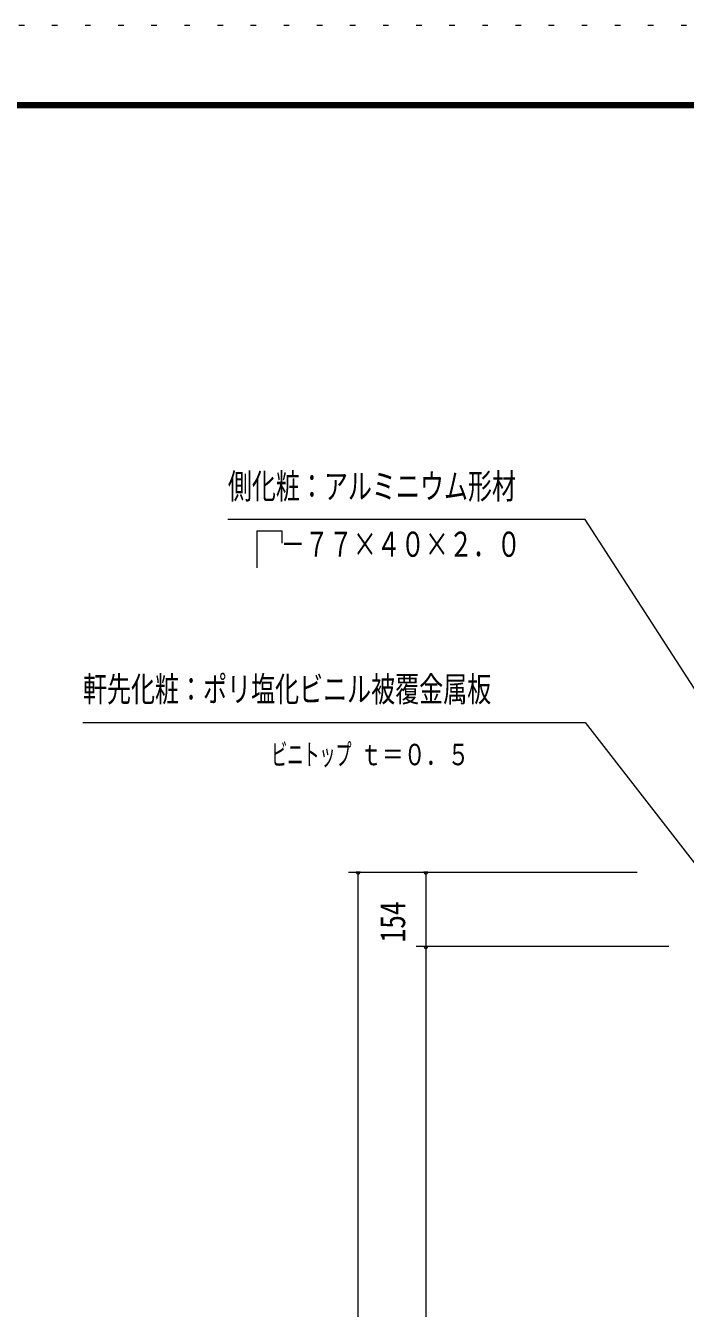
# Model space of a CAD drawing. Units: millimetres, scale not verified. Extents: x -32624 to 32629, y -14700 to 14700.
# Drawn here: x 10558 to 15340, y 5408 to 14700 of the extents above; entities that cross this region are included whole.
import ezdxf
from ezdxf.enums import TextEntityAlignment as Align

# ---------------------------------------------------------------- set-up
doc = ezdxf.new("R2010")
doc.units = ezdxf.units.MM
doc.header["$LTSCALE"] = 80
doc.linetypes.add('USER4', pattern=[3, 0.5, -2.5])
for name, color, linetype, lineweight in [('0-A_2-5DIM', 3, 'Continuous', 18), ('0-C_F-F', 5, 'Continuous', 18), ('0-D_F-E_J_ADD', 5, 'USER4', 18)]:
    doc.layers.add(name, color=color, linetype=linetype, lineweight=lineweight)
doc.styles.add('ＭＳ ゴシック', font='')
doc.styles.get('ＭＳ ゴシック').set_extended_font_data('MS Gothic')

msp = doc.modelspace()

# ---------------------------------------------------------------- linework, layer by layer
at = {"layer": '0-A_2-5DIM'}
for p, q in [((12233.49, 11040.92), (12233.49, 10772.9)), ((12898.47, 8567.9), (14991.38, 8567.9)), ((12982.47, 8567.9), (12954.47, 8567.9)), ((12968.47, -1330.09), (12968.47, 8567.9)), ((13472.47, 8567.9), (13444.47, 8567.9)), ((13458.47, 8567.9), (13458.47, -742.09)), ((15219.02, 8028.9), (13388.47, 8028.9)), ((13472.47, 8028.9), (13444.47, 8028.9))]:
    msp.add_line(p, q, dxfattribs=at)
for points in [[(16391.33, 8372.61), (14613.49, 11122.9), (12023.49, 11122.9)], [(12233.49, 11040.92), (12413.78, 11040.92), (12413.78, 10950.78)], [(10973.49, 9652.9), (14613.49, 9652.9), (15491.48, 8525.47)]]:
    msp.add_lwpolyline(points, dxfattribs=at)
for centre in [(12968.47, 8567.9), (13458.47, 8567.9), (13458.47, 8028.9)]:
    msp.add_arc(centre, 14, 180, 0, dxfattribs=at)
at = {"layer": '0-C_F-F'}
for points in [[(31928.6, -14000), (31928.6, 14140), (-8251.4, 14140), (-8251.4, -14000)], [(31925.1, -13996.5), (-8247.9, -13996.5), (-8247.9, 14136.5), (31925.1, 14136.5)], [(31921.6, -13993), (31921.6, 14133), (-8244.4, 14133), (-8244.4, -13993)], [(31918.1, -13989.5), (31918.1, 14129.5), (-8240.9, 14129.5), (-8240.9, -13989.5)], [(31914.6, -13986), (31914.6, 14126), (-8237.4, 14126), (-8237.4, -13986)], [(31911.1, -13982.5), (31911.1, 14122.5), (-8233.9, 14122.5), (-8233.9, -13982.5)], [(31907.6, -13979), (-8230.4, -13979), (-8230.4, 14119), (31907.6, 14119)], [(31904.1, -13975.5), (-8226.9, -13975.5), (-8226.9, 14115.5), (31904.1, 14115.5)], [(31900.6, -13972), (31900.6, 14112), (-8223.4, 14112), (-8223.4, -13972)], [(31897.1, -13968.5), (-8219.9, -13968.5), (-8219.9, 14108.5), (31897.1, 14108.5)], [(31893.6, -13965), (31893.6, 14105), (-8216.4, 14105), (-8216.4, -13965)]]:
    msp.add_lwpolyline(points, close=True, dxfattribs=at)
at = {"layer": '0-D_F-E_J_ADD'}
msp.add_lwpolyline([(32628.6, -14700), (32628.6, 14700), (-8951.4, 14700), (-8951.4, -14700)], close=True, dxfattribs=at)

# ---------------------------------------------------------------- texts
at = {"layer": '0-A_2-5DIM', "color": 7, "style": 'ＭＳ ゴシック'}
for s, height, width, p in [('側化粧：アルミニウム形材', 182.3, 0.7, (12023.49, 11217.77)), ('\u3000－７７×４０×２．０', 182.3, 0.7, (12233.49, 10797.77)), ('軒先化粧：ポリ塩化ビニル被覆金属板', 182.3, 0.7, (10973.49, 9747.77)), ('ビニトップ ', 155, 0.55, (12338.49, 9295.9)), ('ｔ＝０．５', 155, 0.75, (12981.47, 9295.9))]:
    msp.add_text(s, height=height, dxfattribs=dict(at, width=width)).set_placement(p, align=Align.BOTTOM_LEFT)
at = {"layer": '0-A_2-5DIM', "color": 7, "style": 'ＭＳ ゴシック', "width": 0.8}
msp.add_text('154', height=182.3, rotation=90, dxfattribs=at).set_placement((13363.6, 8058.65), align=Align.BOTTOM_LEFT)

doc.saveas('drawing.dxf')
